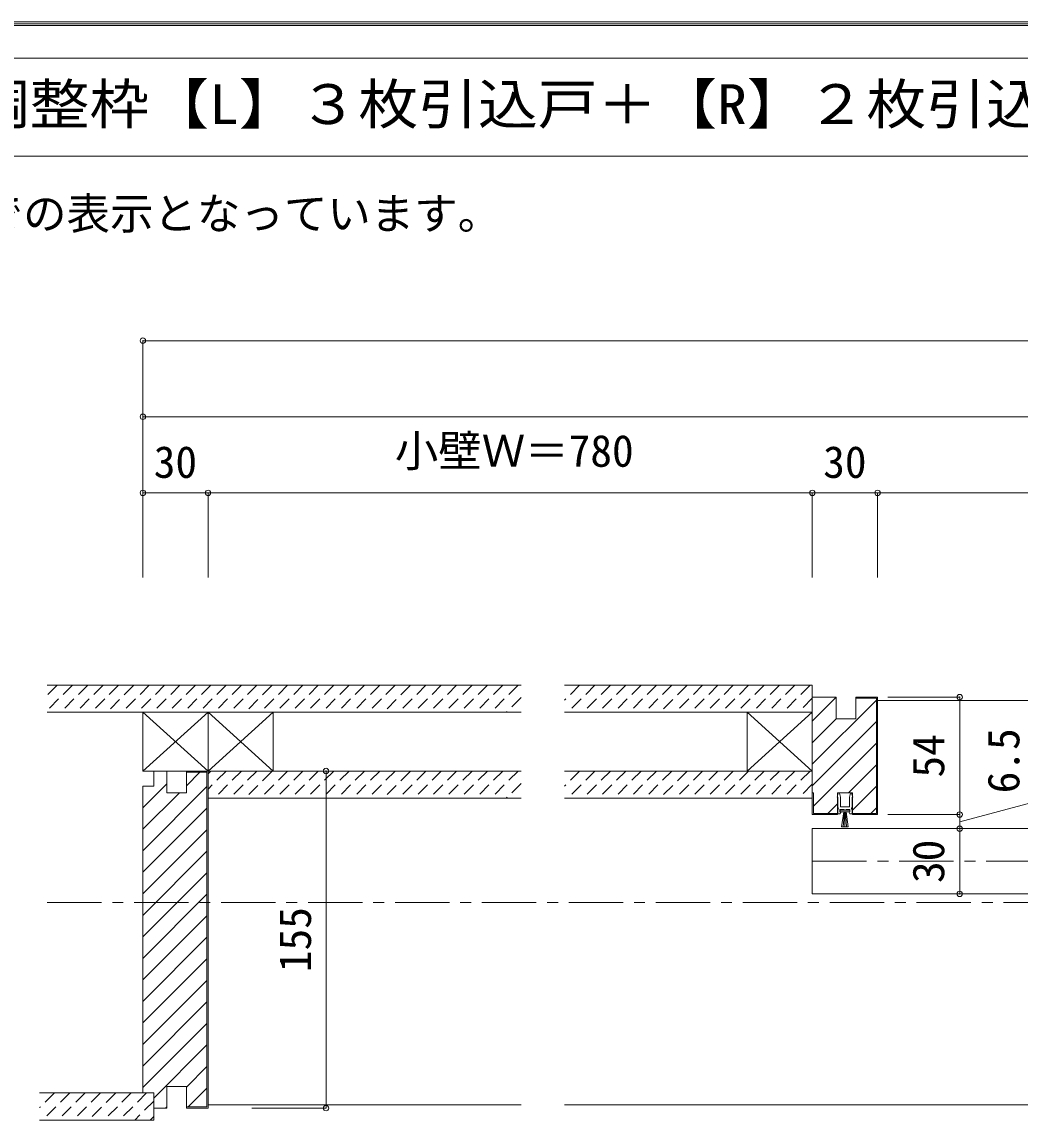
# Model space of a CAD drawing. Units: millimetres, scale not verified. Extents: x -957 to 993, y -689 to 708.
# Drawn here: x -573 to -114, y 203 to 708 of the extents above; entities that cross this region are included whole.
import ezdxf
from ezdxf.enums import TextEntityAlignment as Align

# ---------------------------------------------------------------- set-up
doc = ezdxf.new("R2010")
doc.units = ezdxf.units.MM
doc.header["$LTSCALE"] = 5
doc.header["$PDMODE"] = 32
doc.header["$PDSIZE"] = 2.5
doc.linetypes.add('CHAIN1', pattern=[8, 5, -1, 1, -1])
doc.linetypes.add('DASHED1', pattern=[1.8, 1.2, -0.6])
for name, color, linetype, lineweight in [('0-A_文字', 7, 'Continuous', 9), ('0-B_寸法', 7, 'Continuous', 9), ('F-1_枠', 6, 'Continuous', 9)]:
    doc.layers.add(name, color=color, linetype=linetype, lineweight=lineweight)
doc.styles.add('ＭＳ ゴシック', font='')
doc.styles.get('ＭＳ ゴシック').set_extended_font_data('MS Gothic')

# ---------------------------------------------------------------- blocks, each defined once
blk = doc.blocks.new('4')
at = {"layer": '0-A_文字'}
for p, q in [((-7.5, 43.83), (7.5, 43.83)), ((-7.5, 43.83), (-2.5, 8.83)), ((-3.75, 43.83), (-1.25, 8.83)), ((0, 43.83), (0, 8.83)), ((3.75, 43.83), (1.25, 8.83)), ((2.5, 8.83), (7.5, 43.83)), ((-16.5, 3.83), (-16.5, 12.33)), ((-11, 5.33), (-11, 8.83)), ((-11, 8.83), (11, 8.83)), ((16.5, 12.33), (16.5, 3.83))]:
    blk.add_line(p, q, dxfattribs=at)
for points in [[(-15, 13.83), (-11.5, 13.83), (-9, 8.83), (-11.5, 8.83), (-11.5, 3.83), (-2.5, 3.83)], [(-11, 5.33), (11, 5.33), (11, 8.83)], [(2.5, 3.83), (11.5, 3.83), (11.5, 8.83), (9, 8.83), (11.5, 13.83), (15, 13.83)], [(-15.44, -33.59), (-18, -24.67), (-16.5, -24.67), (-16.5, -1.17)], [(0, -2.17), (-10.5, -2.17), (-10.5, -24.67), (-12.54, -33.51)], [(12.54, -33.51), (10.5, -24.67), (10.5, -2.17), (0, -2.17)], [(16.5, -1.17), (16.5, -24.67), (18, -24.67), (15.44, -33.59)]]:
    blk.add_lwpolyline(points, dxfattribs=at)
for centre, radius, start, end in [((-15, 12.33), 1.5, 90, 180), ((-17.83, 1.33), 2.83, 0, 61.92751), ((-17.83, 1.33), 2.83, 298.07249, 0), ((0, 2.49), 2.83, 90, 151.92751), ((0, 2.49), 2.83, 28.07249, 90), ((15, 12.33), 1.5, 0, 90), ((17.83, 1.33), 2.83, 118.07249, 180), ((17.83, 1.33), 2.83, 180, 241.92751), ((-14, -33.17), 1.5, 196.01316, 347.0113), ((14, -33.17), 1.5, 192.9887, 343.98684)]:
    blk.add_arc(centre, radius, start, end, dxfattribs=at)

msp = doc.modelspace()

# ---------------------------------------------------------------- linework, layer by layer
at = {"layer": '0-B_寸法'}
for p, q in [((-936.448, 645.897), (-66.578, 645.897)), ((-517.704, 561.028), (-517.704, 452.056)), ((781.296, 561.028), (-517.704, 561.028)), ((707.296, 526.028), (-517.704, 526.028)), ((-487.704, 491.028), (-517.704, 491.028)), ((-209.704, 491.028), (-487.704, 491.028)), ((707.296, 491.028), (-487.704, 491.028)), ((-487.704, 491.028), (-487.704, 452.056)), ((-179.704, 491.028), (-209.704, 491.028)), ((-209.704, 491.028), (-209.704, 452.056)), ((-179.704, 491.028), (-179.704, 452.056)), ((-561.704, 402.626), (-343.704, 402.626)), ((-323.704, 402.626), (-209.704, 402.626)), ((-209.704, 402.626), (-209.704, 390.126)), ((-209.704, 343.126), (-209.704, 397.126)), ((-209.704, 397.126), (-198.704, 397.126)), ((-198.704, 397.046), (-209.704, 386.046)), ((-180.204, 395.747), (-209.704, 366.247)), ((-198.704, 397.126), (-198.704, 387.126)), ((-189.704, 397.126), (-179.704, 397.126)), ((-189.704, 397.126), (-189.704, 387.126)), ((-189.704, 396.626), (-180.204, 396.626)), ((-180.204, 343.626), (-180.204, 396.626)), ((-179.704, 343.126), (-179.704, 397.126)), ((-179.704, 395.626), (-65.704, 395.626)), ((-141.914, 397.126), (-174.922, 397.126)), ((-141.914, 397.126), (-141.914, 343.126)), ((-561.704, 390.126), (-343.704, 390.126)), ((-517.704, 390.126), (-487.704, 363.126)), ((-487.704, 390.126), (-517.704, 363.126)), ((-517.704, 390.126), (-517.704, 363.126)), ((-487.704, 390.126), (-457.704, 363.126)), ((-457.704, 390.126), (-487.704, 363.126)), ((-487.704, 390.126), (-487.704, 363.126)), ((-457.704, 390.126), (-457.704, 363.126)), ((-323.704, 390.126), (-209.704, 390.126)), ((-239.704, 390.126), (-239.704, 363.126)), ((-209.704, 390.126), (-239.704, 363.126)), ((-239.704, 390.126), (-209.704, 363.126)), ((-209.704, 390.126), (-209.704, 363.126)), ((-198.704, 387.146), (-209.704, 376.146)), ((-180.204, 385.847), (-209.704, 356.347)), ((-189.704, 387.126), (-198.704, 387.126)), ((-180.204, 375.948), (-209.204, 346.948)), ((-180.204, 366.048), (-193.126, 353.126)), ((-457.704, 363.126), (-517.704, 363.126)), ((-512.704, 356.126), (-512.704, 363.126)), ((-506.704, 363.126), (-512.704, 363.126)), ((-497.704, 353.126), (-497.704, 363.126)), ((-497.704, 363.126), (-487.704, 363.126)), ((-491.428, 362.626), (-497.704, 356.35)), ((-497.704, 362.626), (-488.204, 362.626)), ((-488.204, 208.626), (-488.204, 362.626)), ((-487.704, 208.126), (-487.704, 363.126)), ((-487.704, 363.126), (-343.704, 363.126)), ((-323.704, 363.126), (-209.704, 363.126)), ((-209.704, 363.126), (-236.704, 363.126)), ((-209.704, 350.626), (-209.704, 363.126)), ((-506.704, 357.25), (-517.704, 346.25)), ((-512.704, 356.126), (-517.704, 356.126)), ((-517.704, 215.126), (-517.704, 356.126)), ((-488.204, 355.951), (-517.704, 326.451)), ((-180.204, 356.149), (-191.254, 345.099)), ((-500.928, 353.126), (-517.704, 336.35)), ((-487.704, 350.626), (-343.704, 350.626)), ((-323.704, 350.626), (-209.704, 350.626)), ((-209.204, 353.126), (-209.704, 353.126)), ((-209.204, 353.126), (-209.204, 343.626)), ((-198.154, 353.126), (-198.154, 343.126)), ((-198.154, 353.126), (-191.254, 353.126)), ((-191.254, 343.126), (-191.254, 353.126)), ((-141.914, 339.723), (-106.323, 349.259)), ((-488.204, 346.051), (-517.704, 316.551)), ((-198.154, 343.626), (-209.204, 343.626)), ((-198.154, 348.098), (-202.626, 343.626)), ((-191.254, 343.626), (-180.204, 343.626)), ((-180.204, 346.249), (-182.827, 343.626)), ((-198.154, 343.126), (-209.704, 343.126)), ((-191.254, 343.126), (-179.704, 343.126)), ((-141.914, 343.126), (-174.922, 343.126)), ((-141.914, 343.126), (-141.914, 336.626)), ((-488.204, 336.152), (-517.704, 306.652)), ((-209.704, 306.626), (-209.704, 336.626)), ((-65.704, 336.626), (-209.704, 336.626)), ((-141.914, 336.626), (-174.922, 336.626)), ((-141.914, 336.626), (-141.914, 306.626)), ((-488.204, 326.252), (-517.704, 296.752)), ((-488.204, 316.353), (-517.704, 286.853)), ((-488.204, 306.453), (-517.704, 276.953)), ((-65.704, 306.626), (-209.704, 306.626)), ((-141.914, 306.626), (-174.922, 306.626)), ((-488.204, 296.554), (-517.704, 267.054)), ((-488.204, 286.654), (-517.704, 257.154)), ((-488.204, 276.755), (-517.704, 247.255)), ((-488.204, 266.855), (-517.704, 237.355)), ((-488.204, 256.956), (-517.704, 227.456)), ((-488.204, 247.056), (-517.704, 217.556)), ((-488.204, 237.157), (-512.704, 212.657)), ((-488.204, 227.257), (-497.704, 217.757)), ((-497.704, 218.126), (-497.704, 208.126)), ((-488.204, 217.358), (-496.936, 208.626)), ((-565.204, 215.126), (-512.704, 215.126)), ((-512.704, 215.126), (-517.704, 215.126)), ((-512.704, 215.126), (-512.704, 208.126)), ((-512.704, 202.626), (-512.704, 215.126)), ((-506.704, 208.126), (-512.704, 208.126)), ((-506.704, 208.757), (-507.335, 208.126)), ((-497.704, 208.626), (-488.204, 208.626)), ((-497.704, 208.126), (-487.704, 208.126)), ((-487.704, 209.626), (-343.704, 209.626)), ((-323.704, 209.626), (-65.704, 209.626)), ((-565.204, 202.626), (-512.704, 202.626))]:
    msp.add_line(p, q, dxfattribs=at)
at = {"layer": '0-B_寸法', "linetype": 'DASHED1'}
for p, q in [((-557.19, 402.626), (-561.704, 398.112)), ((-550.119, 402.626), (-561.704, 391.041)), ((-543.048, 402.626), (-555.548, 390.126)), ((-535.977, 402.626), (-548.477, 390.126)), ((-528.906, 402.626), (-541.406, 390.126)), ((-522.053, 402.408), (-534.335, 390.126)), ((-514.764, 402.626), (-527.264, 390.126)), ((-507.693, 402.626), (-520.193, 390.126)), ((-500.622, 402.626), (-513.122, 390.126)), ((-493.551, 402.626), (-506.051, 390.126)), ((-486.48, 402.626), (-498.98, 390.126)), ((-479.409, 402.626), (-491.909, 390.126)), ((-472.338, 402.626), (-484.838, 390.126)), ((-465.266, 402.626), (-477.766, 390.126)), ((-458.413, 402.408), (-470.695, 390.126)), ((-451.124, 402.626), (-463.624, 390.126)), ((-444.053, 402.626), (-456.553, 390.126)), ((-436.982, 402.626), (-449.482, 390.126)), ((-429.911, 402.626), (-442.411, 390.126)), ((-422.84, 402.626), (-435.34, 390.126)), ((-415.769, 402.626), (-428.269, 390.126)), ((-408.698, 402.626), (-421.198, 390.126)), ((-401.627, 402.626), (-414.127, 390.126)), ((-394.774, 402.408), (-407.056, 390.126)), ((-387.485, 402.626), (-399.985, 390.126)), ((-380.414, 402.626), (-392.914, 390.126)), ((-373.343, 402.626), (-385.843, 390.126)), ((-366.271, 402.626), (-378.771, 390.126)), ((-359.2, 402.626), (-371.7, 390.126)), ((-352.129, 402.626), (-364.629, 390.126)), ((-345.058, 402.626), (-357.558, 390.126)), ((-316.774, 402.626), (-323.704, 395.696)), ((-309.703, 402.626), (-322.203, 390.126)), ((-302.632, 402.626), (-315.132, 390.126)), ((-295.561, 402.626), (-308.061, 390.126)), ((-288.49, 402.626), (-300.99, 390.126)), ((-281.419, 402.626), (-293.919, 390.126)), ((-274.348, 402.626), (-286.848, 390.126)), ((-267.494, 402.408), (-279.777, 390.126)), ((-260.205, 402.626), (-272.705, 390.126)), ((-253.134, 402.626), (-265.634, 390.126)), ((-246.063, 402.626), (-258.563, 390.126)), ((-238.992, 402.626), (-251.492, 390.126)), ((-231.921, 402.626), (-244.421, 390.126)), ((-224.85, 402.626), (-237.35, 390.126)), ((-217.779, 402.626), (-230.279, 390.126)), ((-210.708, 402.626), (-223.208, 390.126)), ((-343.704, 396.909), (-350.487, 390.126)), ((-209.704, 396.559), (-216.137, 390.126)), ((-479.409, 363.126), (-487.704, 354.83)), ((-486.48, 363.126), (-487.704, 361.902)), ((-472.338, 363.126), (-484.838, 350.626)), ((-465.266, 363.126), (-477.766, 350.626)), ((-458.413, 362.908), (-470.695, 350.626)), ((-451.124, 363.126), (-463.624, 350.626)), ((-444.053, 363.126), (-456.553, 350.626)), ((-436.982, 363.126), (-449.482, 350.626)), ((-429.911, 363.126), (-442.411, 350.626)), ((-422.84, 363.126), (-435.34, 350.626)), ((-415.769, 363.126), (-428.269, 350.626)), ((-408.698, 363.126), (-421.198, 350.626)), ((-401.627, 363.126), (-414.127, 350.626)), ((-394.774, 362.908), (-407.056, 350.626)), ((-387.485, 363.126), (-399.985, 350.626)), ((-380.414, 363.126), (-392.914, 350.626)), ((-373.343, 363.126), (-385.843, 350.626)), ((-366.271, 363.126), (-378.771, 350.626)), ((-359.2, 363.126), (-371.7, 350.626)), ((-352.129, 363.126), (-364.629, 350.626)), ((-345.058, 363.126), (-357.558, 350.626)), ((-316.774, 363.126), (-323.704, 356.196)), ((-309.703, 363.126), (-322.203, 350.626)), ((-302.632, 363.126), (-315.132, 350.626)), ((-295.561, 363.126), (-308.061, 350.626)), ((-288.49, 363.126), (-300.99, 350.626)), ((-281.419, 363.126), (-293.919, 350.626)), ((-274.348, 363.126), (-286.848, 350.626)), ((-267.494, 362.908), (-279.777, 350.626)), ((-260.205, 363.126), (-272.705, 350.626)), ((-253.134, 363.126), (-265.634, 350.626)), ((-246.063, 363.126), (-258.563, 350.626)), ((-238.992, 363.126), (-251.492, 350.626)), ((-231.921, 363.126), (-244.421, 350.626)), ((-224.85, 363.126), (-237.35, 350.626)), ((-217.779, 363.126), (-230.279, 350.626)), ((-210.708, 363.126), (-223.208, 350.626)), ((-343.704, 357.409), (-350.487, 350.626)), ((-209.704, 357.059), (-216.137, 350.626)), ((-558.421, 215.126), (-565.204, 208.343)), ((-551.35, 215.126), (-563.85, 202.626)), ((-544.279, 215.126), (-556.779, 202.626)), ((-537.208, 215.126), (-549.708, 202.626)), ((-530.355, 214.908), (-542.637, 202.626)), ((-523.066, 215.126), (-535.566, 202.626)), ((-515.995, 215.126), (-528.495, 202.626)), ((-512.704, 211.346), (-521.424, 202.626)), ((-512.704, 204.275), (-514.353, 202.626))]:
    msp.add_line(p, q, dxfattribs=at)
at = {"layer": '0-B_寸法', "color": 4}
for p, q in [((-433.447, 363.126), (-459.284, 363.126)), ((-433.447, 363.126), (-433.447, 208.126)), ((-433.447, 208.126), (-467.605, 208.126))]:
    msp.add_line(p, q, dxfattribs=at)
at = {"layer": '0-B_寸法', "linetype": 'CHAIN1'}
msp.add_line((-209.704, 321.626), (98.296, 321.626), dxfattribs=at)
at = {"layer": '0-B_寸法', "color": 4, "linetype": 'CHAIN1'}
msp.add_line((-561.704, 302.626), (791.263, 302.626), dxfattribs=at)
at = {"layer": '0-B_寸法'}
for points in [[(-936.448, 690.897), (-66.578, 690.897), (-66.578, 645.897)], [(-497.704, 353.126), (-506.704, 353.126), (-506.704, 363.126)], [(-497.704, 218.126), (-506.704, 218.126), (-506.704, 208.126)]]:
    msp.add_lwpolyline(points, dxfattribs=at)
for p in [(-517.704, 561.028), (-517.704, 526.028), (-517.704, 491.028), (-487.704, 491.028), (-209.704, 491.028), (-179.704, 491.028), (-141.914, 397.126), (-433.447, 363.126), (-141.914, 343.126), (-141.914, 336.626), (-141.914, 306.626), (-433.447, 208.126)]:
    msp.add_point(p, dxfattribs=at)
at = {"layer": 'F-1_枠'}
for p, q in [((-957.218, 707.602), (992.782, 707.602)), ((-957.218, 706.769), (992.782, 706.769)), ((-957.218, 705.935), (992.782, 705.935))]:
    msp.add_line(p, q, dxfattribs=at)

# ---------------------------------------------------------------- block references
at = {"layer": '0-B_寸法', "xscale": 0.2, "yscale": 0.2, "rotation": 180}
msp.add_blockref('4', (-194.704, 346.191), dxfattribs=at)

# ---------------------------------------------------------------- texts
at = {"layer": '0-A_文字', "style": 'ＭＳ ゴシック'}
msp.add_text('※枠外巾寸法は竪枠から戸先の鴨居外での表示となっています。', height=14.66, dxfattribs=at).set_placement((-932.755, 607.806), align=Align.BOTTOM_LEFT)
at = {"layer": '0-B_寸法', "style": 'ＭＳ ゴシック', "width": 1.1}
msp.add_text('Ｌ字開口\u3000レールタイプ\u3000調整枠【L】３枚引込戸＋【R】２枚引込戸', height=18.33, dxfattribs=at).set_placement((-927.321, 655.158), align=Align.BOTTOM_LEFT)
at = {"layer": '0-B_寸法', "style": 'ＭＳ ゴシック'}
for s, p in [('小壁Ｗ＝780', (-401.79, 498.649)), ('30', (-512.704, 493.528)), ('30', (-204.704, 493.528))]:
    msp.add_text(s, height=14.66, dxfattribs=at).set_placement(p, align=Align.BOTTOM_LEFT)
for s, p in [('54', (-144.602, 360.126)), ('6.5', (-110.034, 352.864)), ('30', (-144.602, 311.626)), ('155', (-435.947, 270.626))]:
    msp.add_text(s, height=14.66, rotation=90, dxfattribs=at).set_placement(p, align=Align.BOTTOM_LEFT)

doc.saveas('drawing.dxf')
